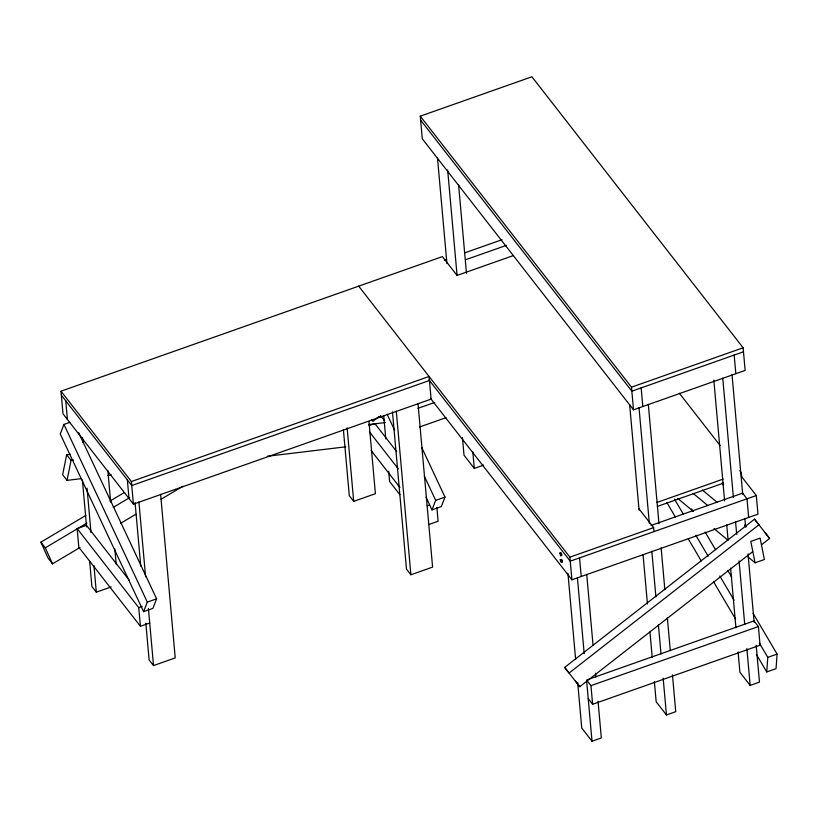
<?xml version="1.0" encoding="UTF-8"?>
<svg xmlns="http://www.w3.org/2000/svg" width="818" height="818" viewBox="0 0 818 818"><rect width="100%" height="100%" fill="white"/><g stroke="black" fill="none" stroke-linecap="round" stroke-linejoin="round"><path stroke-width="1.23" d="M753.112 613.398L777.1 654.083L776.047 668.664L766.742 671.946L767.795 657.365L759.37 643.071M70.46 454.287L66.657 454.747L62.649 474.726L67.045 480.37L80.982 478.694M67.045 480.37L71.064 460.391L66.657 454.747M69.755 422.374L63.937 424.419L60.246 433.969L143.61 611.659L152.915 608.377L156.606 598.827L78.651 432.681M143.61 611.659L147.301 602.109L63.937 424.419M421.71 447.466L444.992 497.078L441.301 506.628L431.996 509.911L435.687 500.36L424.317 476.127M562.058 561.598L561.526 559.993M378.969 416.638L372.936 421.352L371.413 419.399M754.523 519.154L758.92 524.798L569.072 673.061L564.676 667.416L754.523 519.154L769.595 538.448L761.568 544.727M564.676 667.416L579.757 686.711L752.519 551.782M79.939 547.528L52.526 563.837L48.129 558.193L40.9 542.17L85.849 515.422M109.98 501.076L124.234 492.589M40.9 542.17L45.297 547.825L86.964 523.029M113.283 507.375L129.725 497.589M120.502 523.387L135.849 514.256M161.074 499.246L182.997 486.199M420.268 116.176L531.904 76.78L743.122 347.793L745.137 370.421L633.51 409.808L422.292 138.794L420.268 116.176L631.486 387.18L633.51 409.808M60.992 391.198L131.391 481.536L429.082 376.495L431.106 399.123L133.416 504.154L63.006 413.816L60.992 391.198L442.405 256.617L457.068 275.441L513.653 255.472M444.235 260.093L446.638 259.245M464.716 252.864L502.058 239.694M465.493 259.787L506.454 245.339M429.44 380.493L131.749 485.524L61.35 395.186M149.714 622.989L140.42 626.271L78.814 547.232L77.148 528.592L86.452 525.309L129.336 580.34M369.02 425.616L374.838 423.56L396.669 451.577M417.875 408.376L434.736 402.425M419.532 427.006L446.035 417.661M631.486 387.18L743.122 347.793M743.48 351.791L631.844 391.178L420.626 120.164M89.653 561.168L91.913 586.537L96.32 592.181L111.166 586.935M343.407 429.767L349.296 495.718L353.693 501.362L375.401 493.704L368.949 421.413M462.436 437.456L464.031 455.237L474.297 468.407L483.591 465.125M147.301 602.109L156.606 598.827M435.687 500.36L444.992 497.078M77.148 528.592L138.753 607.641L142.24 606.414M427.139 505.892L429.46 505.064M428.806 524.522L438.1 521.24L436.884 507.569M145.839 623.152L149.121 659.932L153.518 665.576L175.226 657.917L160.625 494.307M392.456 411.853L406.495 569.124L410.892 574.768L432.599 567.109L417.998 403.489M657.007 502.436L723.224 479.082M657.365 506.434L723.582 483.07M651.046 525.463L742.601 493.152M358.683 286.157L569.89 557.17L653.623 527.63L653.971 531.628M430.575 398.448L571.915 579.798L757.969 514.154L756.302 495.514L570.248 561.168L428.918 379.818M755.065 562.794L764.37 559.512L760.106 538.101L750.801 541.383L755.065 562.794L748.225 557.089M587.764 679.574L754.002 620.913L758.409 626.557L760.065 645.197L592.621 704.278L588.214 698.633M586.557 679.993L590.954 685.648L758.409 626.557M767.795 657.365L777.1 654.083M577.672 682.386L581.751 728.04L592.017 741.22L601.322 737.938L598.04 701.149M654.359 681.466L656.169 701.783L666.445 714.952L675.74 711.67L672.457 674.85M738.081 651.926L739.901 672.243L750.167 685.412L759.472 682.13L756.18 645.31M378.325 417.231L380.861 416.924M71.064 460.391L73.6 460.084M368.795 424.552L385.258 422.569M107.587 475.493L111.391 475.033M267.23 456.27L345.779 446.822M562.068 562.324C563.449 562.436 561.281 557.743 561.025 559.86M702.427 490.054L717.089 502.272M744.462 525.074L746.415 526.7M693.122 493.336L707.785 505.555M677.825 498.459L693.47 511.485M714.002 528.592L727.693 539.992M561.915 561.567L561.547 560.933M679.349 393.243L720.116 445.544M739.717 470.698L741.282 472.702L741.64 476.7M741.384 476.373L756.302 495.514M742.294 492.753L747.008 498.796L748.664 517.436M765.198 532.804L769.595 538.448M721.967 483.182L723.541 485.197M638.95 508.816L653.623 527.63M380.472 415.575L384.143 420.278M575.351 681.067L579.757 686.711M369.429 431.843L398.284 468.867M371.096 450.473L399.951 487.497M399.869 494.675L389.603 481.495L388.693 471.352M561.097 555.187C562.999 557.365 560.913 550.708 560.432 553.203M691.517 508.96L692.815 511.158M705.136 532.048L715.505 549.635M727.826 570.524L731.721 577.119M674.441 499.052L683.511 514.44M695.832 535.33L708.153 556.22M719.82 576.005L734.083 600.197M666.905 502.641L675.331 516.935M688.296 538.919L701.261 560.913M713.582 581.803L735.627 619.175M756.374 654.359L766.742 671.946M387.067 414.143L394.644 430.288M426.035 497.211L431.996 509.911M45.297 547.825L52.526 563.837M560.831 554.144L559.788 552.815L560.862 556.046L560.862 553.346L561.455 554.215M734.175 355.073L735.842 373.703M732.038 374.818L742.693 494.195M744.85 518.315L745.638 527.211M748.02 553.878L754.145 622.447M722.744 378.1L733.388 497.477M735.546 521.598L736.681 534.297M739.063 560.964L744.728 624.461M746.875 648.592L750.167 685.412M713.828 380.166L724.595 500.81M726.752 524.931L728.112 540.177M730.607 568.111L735.934 627.795M648.316 404.368L658.971 523.735M661.128 547.855L664.86 589.768M667.355 617.702L670.3 650.719M641.148 387.896L642.815 406.526M639.011 407.65L649.328 523.203M651.823 551.138L655.903 596.854M658.398 624.799L661.005 654.001M663.153 678.132L666.445 714.952M629.655 404.634L639.062 510.033M643.03 554.481L647.447 604.001M649.942 631.936L652.202 657.335M586.721 574.318L593.06 645.351M595.545 673.245L595.893 677.059M579.553 557.886L581.22 576.516M590.954 685.648L592.621 704.278M577.416 577.6L584.205 653.705M586.67 681.241L592.017 741.22M569.89 557.17L571.915 579.798M567.937 573.306L575.637 659.553M458.55 184.49L466.485 273.376M447.661 169.991L457.068 275.39M472.824 451.904L474.297 468.407M437.507 158.089L446.914 263.488M396.29 411.157L410.892 574.768M383.714 415.544L385.799 438.908M347.129 427.804L353.693 501.362M138.917 501.966L145.594 576.792M148.426 608.5L153.518 665.576M135.082 502.661L140.747 566.076M131.391 481.536L133.416 504.154M127.352 479.88L129.009 498.51M138.753 607.641L140.42 626.271M107.833 470.37L110.665 502.078M114.847 549.011L116.207 564.226M82.506 437.446L82.955 442.518M87.035 488.172L90.992 532.569M93.937 565.545L96.32 592.181M82.403 479.992L86.596 526.925M65.747 400.83L67.413 419.47M560.289 559.594C560.35 564.461 563.254 561.373 560.289 559.594"/></g></svg>
